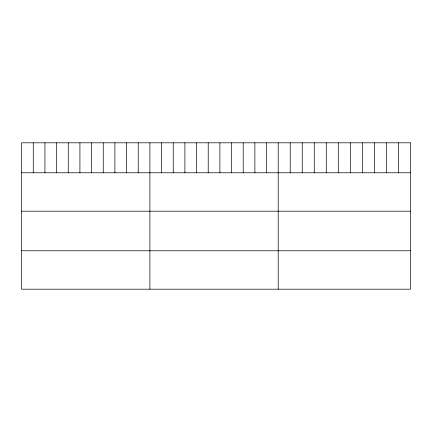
<?xml version="1.0" encoding="UTF-8"?>
<svg xmlns="http://www.w3.org/2000/svg" width="432" height="432" viewBox="0 0 432 432"><rect width="100%" height="100%" fill="white"/><g stroke="black" fill="none" stroke-linecap="round" stroke-linejoin="round"><path stroke-width="0.65" d="M21.6 172.773L410.4 172.773M21.6 211.194L410.4 211.194M21.6 250.771L410.4 250.771M398.385 142.808L398.385 172.773M386.365 142.808L386.365 172.773M374.35 142.808L374.35 172.773M362.329 142.808L362.329 172.773M350.314 142.808L350.314 172.773M338.294 142.808L338.294 172.773M326.279 142.808L326.279 172.773M314.258 142.808L314.258 172.773M302.243 142.808L302.243 172.773M290.223 142.808L290.223 172.773M278.208 142.808L278.208 289.192M266.544 142.808L266.544 172.773M254.88 142.808L254.88 172.773M243.216 142.808L243.216 172.773M231.552 142.808L231.552 172.773M219.888 142.808L219.888 172.773M208.224 142.808L208.224 172.773M196.56 142.808L196.56 172.773M184.896 142.808L184.896 172.773M173.232 142.808L173.232 172.773M161.568 142.808L161.568 172.773M149.904 142.808L149.904 289.192M138.24 142.808L138.24 172.773M126.576 142.808L126.576 172.773M114.912 142.808L114.912 172.773M103.248 142.808L103.248 172.773M91.584 142.808L91.584 172.773M79.92 142.808L79.92 172.773M68.256 142.808L68.256 172.773M56.592 142.808L56.592 172.773M44.928 142.808L44.928 172.773M33.264 142.808L33.264 172.773M410.4 142.808L21.6 142.808L21.6 289.192L410.4 289.192L410.4 142.808"/></g></svg>
